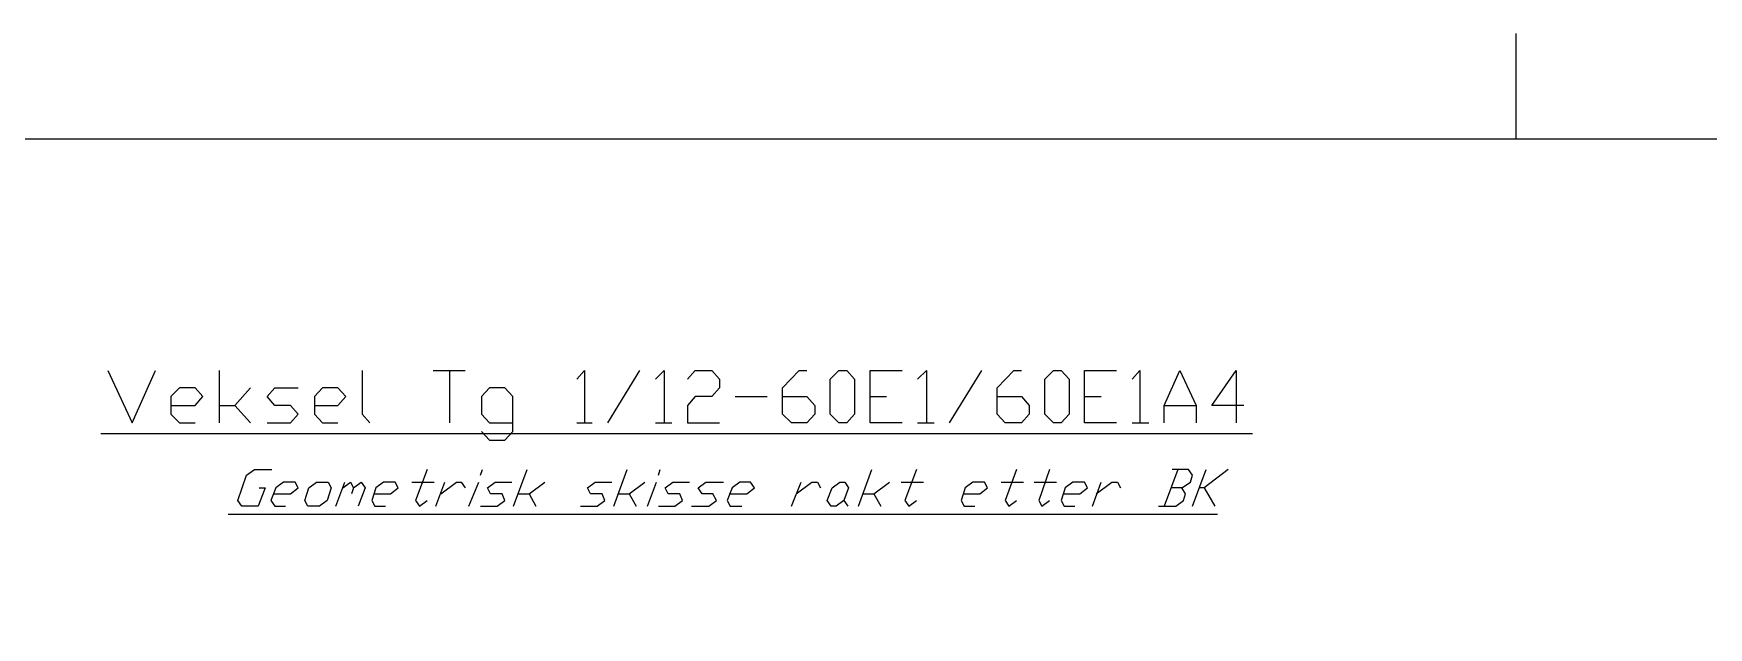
# Model space of a CAD drawing. Header units: millimetres. Extents: x -45 to 90, y -17 to 16.
# Drawn here: x -13.53 to -5.62, y 5.33 to 8.14 of the extents above; entities that cross this region are included whole.
import ezdxf

# ---------------------------------------------------------------- set-up
doc = ezdxf.new("R2010")
doc.units = ezdxf.units.MM
doc.layers.add('PDF_Geometry', color=7, linetype='Continuous')

msp = doc.modelspace()

# ---------------------------------------------------------------- linework, layer by layer
at = {"layer": 'PDF_Geometry', "lineweight": 25}
for points in [[(-6.5278, 8.1368), (-6.5278, 7.6371)], [(-13.1748, 6.5461), (-13.0602, 6.2986), (-12.9501, 6.5461)], [(-12.6476, 6.2986), (-12.6476, 6.5461)], [(-11.9737, 6.5461), (-11.9737, 6.3398), (-11.937, 6.2986)], [(-11.6391, 6.5461), (-11.4878, 6.5461)], [(-11.5611, 6.5461), (-11.5611, 6.2986)], [(-10.9606, 6.5049), (-10.924, 6.5461), (-10.924, 6.2986)], [(-10.8139, 6.2986), (-10.6627, 6.5461)], [(-10.5893, 6.5049), (-10.5481, 6.5461), (-10.5481, 6.2986)], [(-10.438, 6.5049), (-10.4014, 6.5461), (-10.3234, 6.5461), (-10.2868, 6.5049), (-10.2868, 6.4636), (-10.3234, 6.4224), (-10.4014, 6.4224), (-10.438, 6.3811), (-10.438, 6.2986), (-10.2868, 6.2986)], [(-9.9888, 6.4224), (-9.8742, 6.4224), (-9.8375, 6.3811), (-9.8375, 6.3398), (-9.8742, 6.2986), (-9.9475, 6.2986), (-9.9888, 6.3398), (-9.9888, 6.4636), (-9.9109, 6.5461), (-9.8742, 6.5461)], [(-9.4249, 6.2986), (-9.5762, 6.2986), (-9.5762, 6.5461), (-9.4249, 6.5461)], [(-9.3516, 6.5049), (-9.3103, 6.5461), (-9.3103, 6.2986)], [(-9.2003, 6.2986), (-9.0491, 6.5461)], [(-8.9757, 6.4224), (-8.8611, 6.4224), (-8.8244, 6.3811), (-8.8244, 6.3398), (-8.8611, 6.2986), (-8.939, 6.2986), (-8.9757, 6.3398), (-8.9757, 6.4636), (-8.8978, 6.5461), (-8.8611, 6.5461)], [(-8.4119, 6.2986), (-8.5631, 6.2986), (-8.5631, 6.5461), (-8.4119, 6.5461)], [(-8.3385, 6.5049), (-8.3018, 6.5461), (-8.3018, 6.2986)], [(-8.1872, 6.2986), (-8.1872, 6.3811), (-8.1139, 6.5461), (-8.036, 6.3811), (-8.036, 6.2986)], [(-7.8113, 6.3811), (-7.9626, 6.3811), (-7.848, 6.5461), (-7.848, 6.2986)], [(-12.8768, 6.3811), (-12.7622, 6.3811), (-12.7255, 6.4224), (-12.7622, 6.4636), (-12.8355, 6.4636), (-12.8768, 6.4224), (-12.8768, 6.3398), (-12.8355, 6.2986), (-12.7622, 6.2986)], [(-12.6476, 6.3811), (-12.5742, 6.3811), (-12.5009, 6.4636)], [(-12.423, 6.2986), (-12.3129, 6.2986), (-12.2763, 6.3398), (-12.3129, 6.3811), (-12.3863, 6.3811), (-12.423, 6.4224), (-12.3863, 6.4636), (-12.2763, 6.4636)], [(-12.1983, 6.3811), (-12.0883, 6.3811), (-12.0516, 6.4224), (-12.0883, 6.4636), (-12.1617, 6.4636), (-12.1983, 6.4224), (-12.1983, 6.3398), (-12.1617, 6.2986), (-12.0883, 6.2986)], [(-11.4099, 6.2573), (-11.3732, 6.2161), (-11.2999, 6.2161), (-11.2632, 6.2573), (-11.2632, 6.4224), (-11.2999, 6.4636), (-11.3732, 6.4636), (-11.4099, 6.4224), (-11.4099, 6.3398), (-11.3732, 6.2986), (-11.2632, 6.2986)], [(-10.2134, 6.4224), (-10.0621, 6.4224)], [(-9.5762, 6.4224), (-9.4983, 6.4224)], [(-8.5631, 6.4224), (-8.4852, 6.4224)], [(-12.5742, 6.3811), (-12.5009, 6.2986)], [(-8.1872, 6.3811), (-8.036, 6.3811)], [(-13.2068, 6.2482), (-7.7701, 6.2482)], [(-10.9606, 6.2986), (-10.8873, 6.2986)], [(-10.5893, 6.2986), (-10.5114, 6.2986)], [(-9.3516, 6.2986), (-9.2737, 6.2986)], [(-8.3385, 6.2986), (-8.2606, 6.2986)], [(-12.4596, 5.9914), (-12.4321, 5.9914), (-12.4642, 5.9043), (-12.5421, 5.9043), (-12.5605, 5.9319), (-12.5192, 6.051), (-12.4826, 6.0785), (-12.4, 6.0785)], [(-12.3909, 5.9639), (-12.3129, 5.9639), (-12.2763, 5.9914), (-12.29, 6.0189), (-12.345, 6.0189), (-12.3817, 5.9914), (-12.4046, 5.9319), (-12.3863, 5.9043), (-12.3359, 5.9043)], [(-12.0975, 5.9043), (-12.0562, 6.0189)], [(-12.0654, 5.9914), (-12.0287, 6.0189), (-12.015, 5.9914), (-12.0241, 5.9639)], [(-12.015, 5.9914), (-11.9783, 6.0189), (-11.96, 5.9914), (-11.9921, 5.9043)], [(-11.9187, 5.9639), (-11.8408, 5.9639), (-11.8041, 5.9914), (-11.8179, 6.0189), (-11.8729, 6.0189), (-11.9095, 5.9914), (-11.9279, 5.9319), (-11.9141, 5.9043), (-11.8637, 5.9043)], [(-11.7399, 6.0189), (-11.6345, 6.0189)], [(-11.6666, 6.0785), (-11.7216, 5.9319), (-11.7033, 5.9043), (-11.6666, 5.9319)], [(-11.6253, 5.9043), (-11.5841, 6.0189)], [(-11.6024, 5.9639), (-11.5291, 6.0189), (-11.5061, 6.0189), (-11.4878, 5.9914)], [(-11.4695, 5.9043), (-11.4236, 6.0189)], [(-11.4145, 6.051), (-11.4053, 6.0785)], [(-11.4145, 5.9043), (-11.3365, 5.9043), (-11.2999, 5.9319), (-11.3136, 5.9639), (-11.3686, 5.9639), (-11.3824, 5.9914), (-11.3457, 6.0189), (-11.2678, 6.0189)], [(-11.2586, 5.9043), (-11.1944, 6.0785)], [(-11.2357, 5.9639), (-11.1853, 5.9639), (-11.1119, 6.0189)], [(-10.9423, 5.9043), (-10.8644, 5.9043), (-10.8277, 5.9319), (-10.8414, 5.9639), (-10.8965, 5.9639), (-10.9102, 5.9914), (-10.8735, 6.0189), (-10.7956, 6.0189)], [(-10.7864, 5.9043), (-10.7223, 6.0785)], [(-10.7635, 5.9639), (-10.7131, 5.9639), (-10.6397, 6.0189)], [(-10.626, 5.9043), (-10.5847, 6.0189)], [(-10.5756, 6.051), (-10.5664, 6.0785)], [(-10.5756, 5.9043), (-10.4976, 5.9043), (-10.461, 5.9319), (-10.4747, 5.9639), (-10.5297, 5.9639), (-10.5435, 5.9914), (-10.5068, 6.0189), (-10.4289, 6.0189)], [(-10.4197, 5.9043), (-10.3372, 5.9043), (-10.3005, 5.9319), (-10.3189, 5.9639), (-10.3693, 5.9639), (-10.3876, 5.9914), (-10.3509, 6.0189), (-10.2684, 6.0189)], [(-10.2409, 5.9639), (-10.1584, 5.9639), (-10.1217, 5.9914), (-10.1401, 6.0189), (-10.1905, 6.0189), (-10.2272, 5.9914), (-10.2501, 5.9319), (-10.2363, 5.9043), (-10.1813, 5.9043)], [(-9.9475, 5.9043), (-9.9017, 6.0189)], [(-9.9246, 5.9639), (-9.8513, 6.0189), (-9.8238, 6.0189), (-9.81, 5.9914)], [(-9.6312, 5.9043), (-9.5671, 6.0785)], [(-9.6083, 5.9639), (-9.5579, 5.9639), (-9.4845, 6.0189)], [(-9.4295, 6.0189), (-9.3241, 6.0189)], [(-9.3562, 6.0785), (-9.4112, 5.9319), (-9.3929, 5.9043), (-9.3562, 5.9319)], [(-9.1361, 5.9639), (-9.0582, 5.9639), (-9.0215, 5.9914), (-9.0353, 6.0189), (-9.0903, 6.0189), (-9.127, 5.9914), (-9.1453, 5.9319), (-9.1316, 5.9043), (-9.0811, 5.9043)], [(-8.9574, 6.0189), (-8.8519, 6.0189)], [(-8.884, 6.0785), (-8.939, 5.9319), (-8.9207, 5.9043), (-8.884, 5.9319)], [(-8.8015, 6.0189), (-8.6961, 6.0189)], [(-8.7282, 6.0785), (-8.7786, 5.9319), (-8.7648, 5.9043), (-8.7282, 5.9319)], [(-8.664, 5.9639), (-8.5861, 5.9639), (-8.5494, 5.9914), (-8.5631, 6.0189), (-8.6181, 6.0189), (-8.6548, 5.9914), (-8.6732, 5.9319), (-8.6594, 5.9043), (-8.609, 5.9043)], [(-8.5265, 5.9043), (-8.4852, 6.0189)], [(-8.5081, 5.9639), (-8.4348, 6.0189), (-8.4073, 6.0189), (-8.3935, 5.9914)], [(-8.1231, 6.0785), (-8.1872, 5.9043)], [(-8.1047, 5.9914), (-8.0635, 6.0189), (-8.0543, 6.051), (-8.0726, 6.0785), (-8.1506, 6.0785)], [(-8.0543, 5.9043), (-7.9901, 6.0785)], [(-7.8847, 6.0785), (-7.9993, 5.9914), (-8.0222, 5.9914)], [(-11.1853, 5.9639), (-11.1532, 5.9043)], [(-10.7131, 5.9639), (-10.681, 5.9043)], [(-9.7, 5.9319), (-9.6817, 5.9043)], [(-9.5579, 5.9639), (-9.5258, 5.9043)], [(-8.2147, 5.9043), (-8.1322, 5.9043), (-8.0956, 5.9319), (-8.0864, 5.9639), (-8.1047, 5.9914), (-8.1551, 5.9914)], [(-7.9993, 5.9914), (-7.9489, 5.9043)], [(-12.6063, 5.8679), (-7.9351, 5.8679)]]:
    msp.add_lwpolyline(points, dxfattribs=at)
for points in [[(-44.1267, 7.6371), (-44.1267, -6.2069), (89.3766, -6.2069), (89.3766, 7.6371)], [(-9.7229, 6.2986), (-9.7642, 6.3398), (-9.7642, 6.5049), (-9.7229, 6.5461), (-9.6862, 6.5461), (-9.6496, 6.5049), (-9.6496, 6.3398), (-9.6862, 6.2986)], [(-8.7098, 6.2986), (-8.7511, 6.3398), (-8.7511, 6.5049), (-8.7098, 6.5461), (-8.6732, 6.5461), (-8.6365, 6.5049), (-8.6365, 6.3398), (-8.6732, 6.2986)], [(-12.1754, 5.9043), (-12.2304, 5.9043), (-12.2442, 5.9319), (-12.2258, 5.9914), (-12.1892, 6.0189), (-12.1342, 6.0189), (-12.1204, 5.9914), (-12.1387, 5.9319)], [(-9.7367, 5.9043), (-9.7596, 5.9043), (-9.7779, 5.9319), (-9.755, 5.9914), (-9.7183, 6.0189), (-9.6954, 6.0189), (-9.6771, 5.9914), (-9.7, 5.9319)]]:
    msp.add_lwpolyline(points, close=True, dxfattribs=at)

doc.saveas('drawing.dxf')
